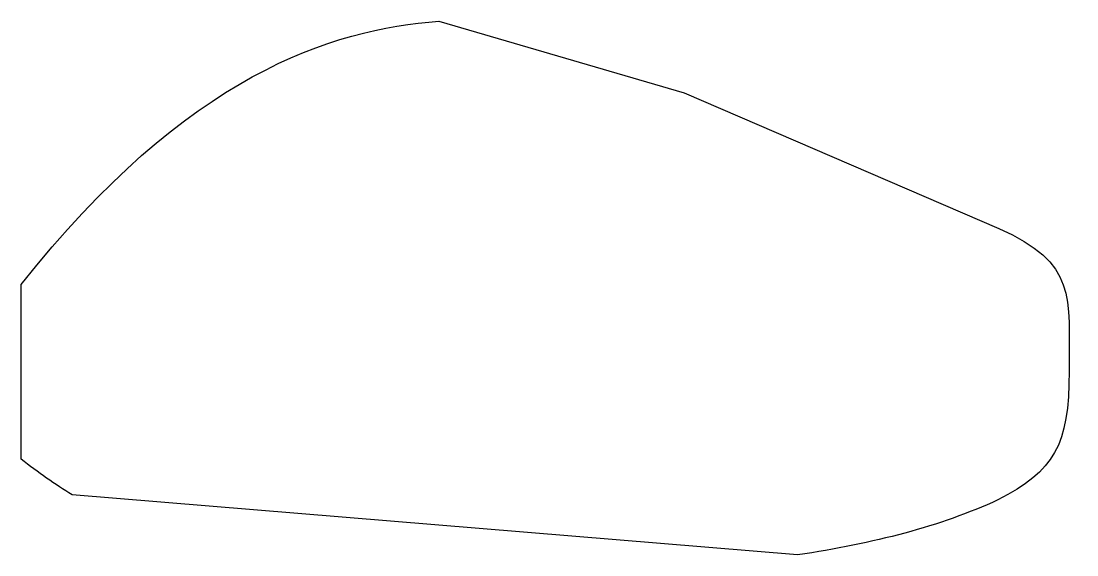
# Model space of a CAD drawing. Extents: x 0 to 302, y 0 to 153.
import ezdxf

# ---------------------------------------------------------------- set-up
doc = ezdxf.new("R2010")
doc.units = 0
doc.layers.add('Calque_1', color=7, linetype='CONTINUOUS')

msp = doc.modelspace()

# ---------------------------------------------------------------- linework, layer by layer
at = {"layer": 'Calque_1', "color": 1}
for p, q in [((119.720323, 152.689477), (189.886201, 132.220319)), ((189.886201, 132.220319), (279.834594, 93.391675)), ((0.258984, 27.429089), (0.258984, 77.361964)), ((222.308536, 0.062768), (14.853936, 17.23174)), ((222.308536, 0.062768), (222.308536, 0.062768))]:
    msp.add_line(p, q, dxfattribs=at)
for points in [[(0.258984, 77.361964), (47.959284, 137.622126), (89.017732, 150.301606), (119.720323, 152.689477)], [(279.834594, 93.391675), (302.179651, 83.457123), (299.961864, 73.990323), (299.961864, 52.614287)], [(299.961864, 52.614287), (299.961864, 31.238253), (295.728842, 24.190498), (279.573248, 15.776339)], [(14.853936, 17.23174), (9.979401, 20.234609), (5.100583, 23.617683), (0.258984, 27.429089)], [(279.573248, 15.776339), (263.24702, 8.217635), (243.981114, 3.320261), (222.308536, 0.062768)]]:
    msp.add_open_spline(points, degree=3, dxfattribs=at)

doc.saveas('drawing.dxf')
